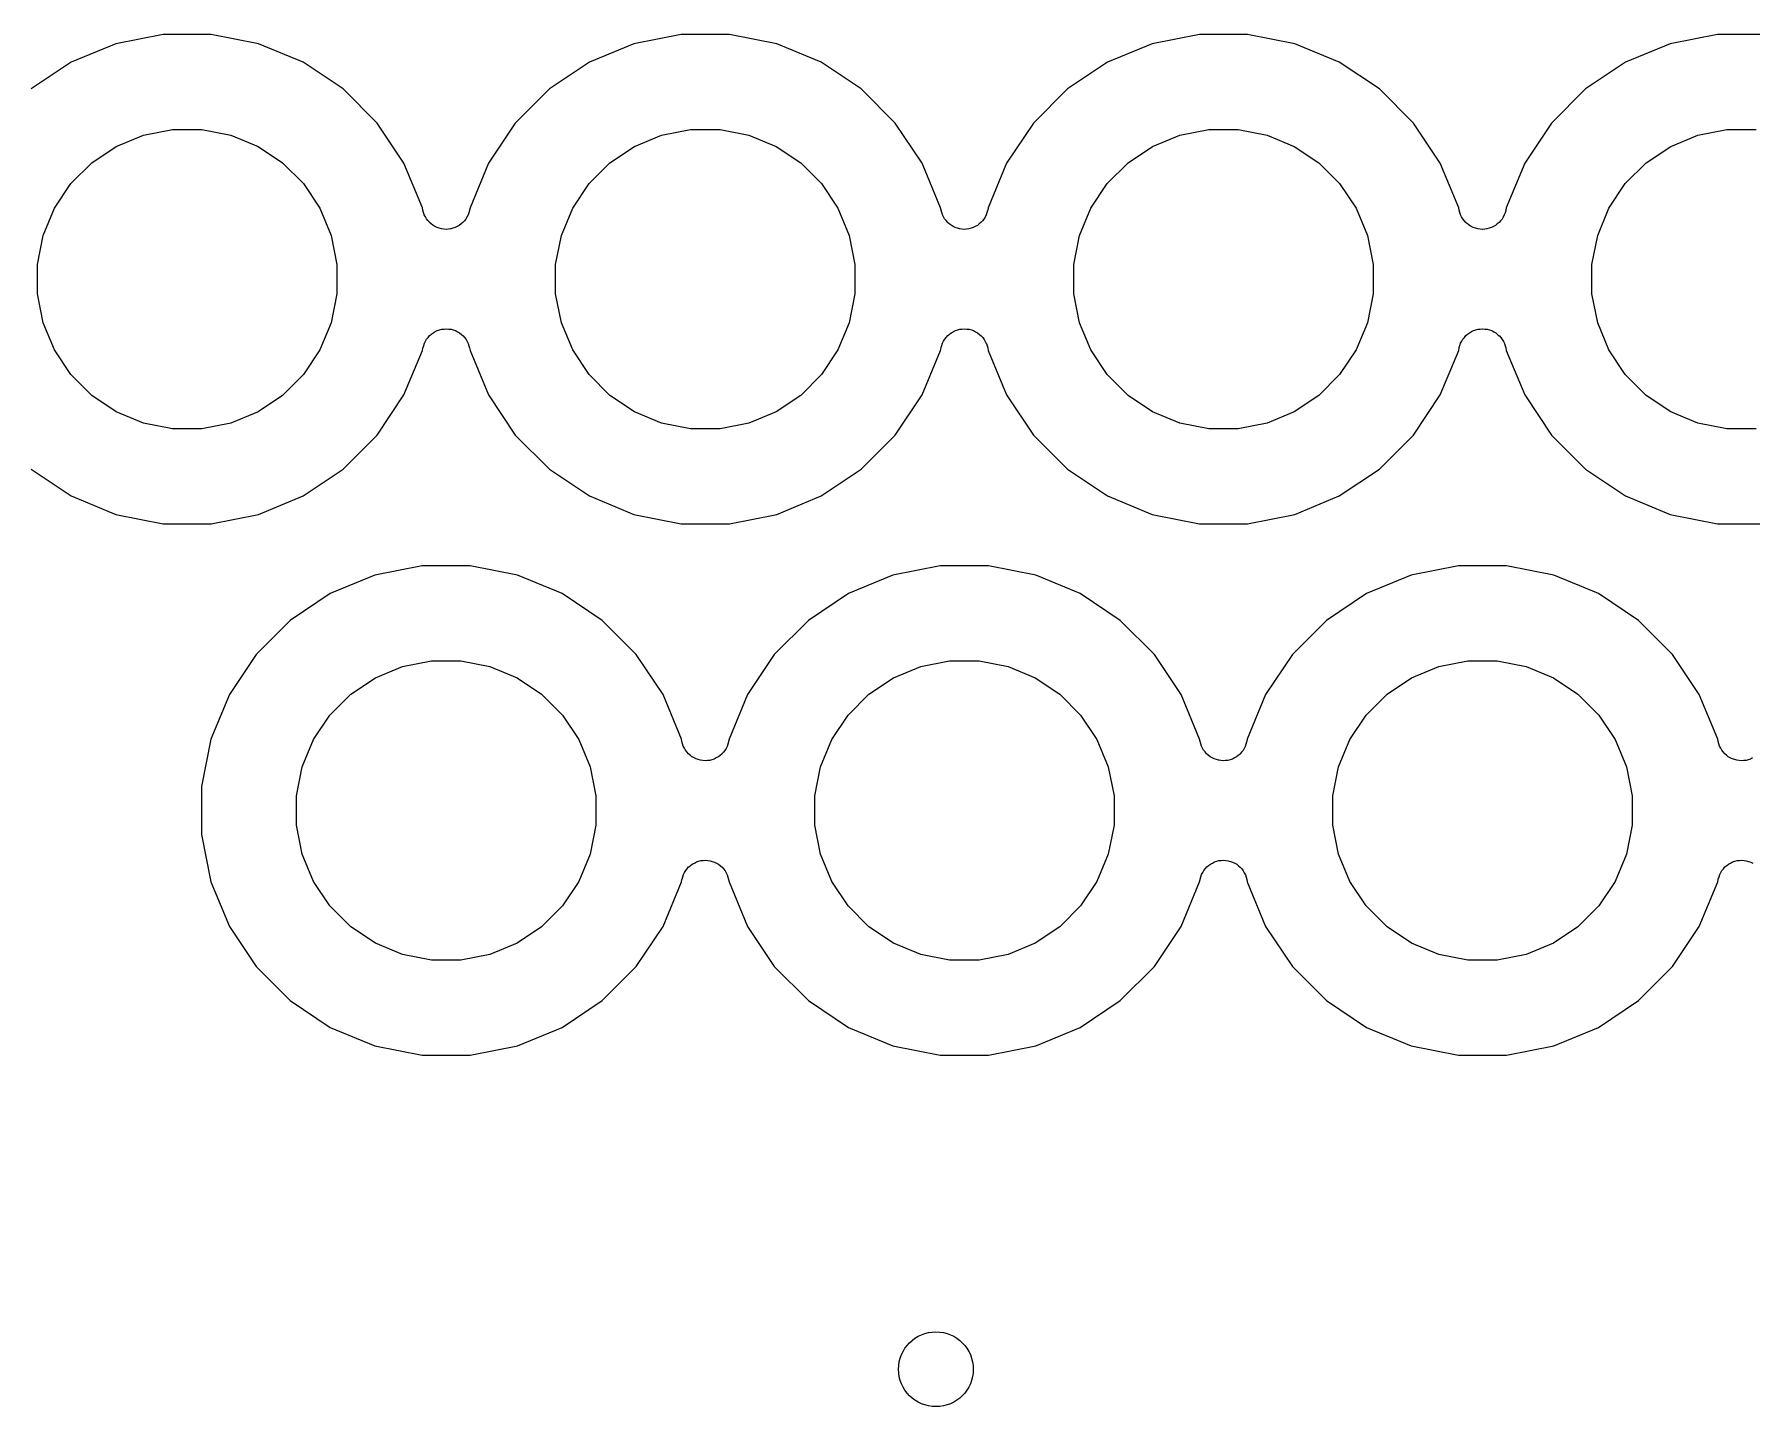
# Model space of a CAD drawing. Extents: x 1.71 to 9.75, y -6.31 to -1.21.
# Drawn here: x 3.1172 to 3.4787, y -2.1353 to -1.8465 of the extents above; entities that cross this region are included whole.
import ezdxf

# ---------------------------------------------------------------- set-up
doc = ezdxf.new("R2010")
doc.units = 0
doc.header["$MEASUREMENT"] = 0
doc.layers.add('BLACK', color=7, linetype='CONTINUOUS')

msp = doc.modelspace()

# ---------------------------------------------------------------- linework, layer by layer
at = {"layer": 'BLACK', "linetype": 'CONTINUOUS'}
for p, q in [((3.14434, -1.84654), (3.13439, -1.84851)), ((3.15448, -1.84654), (3.14434, -1.84654)), ((3.16443, -1.84851), (3.15448, -1.84654)), ((3.25339, -1.84654), (3.24344, -1.84851)), ((3.26354, -1.84654), (3.25339, -1.84654)), ((3.27349, -1.84851), (3.26354, -1.84654)), ((3.36245, -1.84654), (3.3525, -1.84851)), ((3.37259, -1.84654), (3.36245, -1.84654)), ((3.38254, -1.84851), (3.37259, -1.84654)), ((3.4715, -1.84654), (3.46155, -1.84851)), ((3.48165, -1.84654), (3.4715, -1.84654)), ((3.13439, -1.84851), (3.12502, -1.8524)), ((3.1738, -1.8524), (3.16443, -1.84851)), ((3.24344, -1.84851), (3.23407, -1.8524)), ((3.28286, -1.8524), (3.27349, -1.84851)), ((3.3525, -1.84851), (3.34313, -1.8524)), ((3.39191, -1.8524), (3.38254, -1.84851)), ((3.46155, -1.84851), (3.45218, -1.8524)), ((3.12502, -1.8524), (3.11658, -1.85803)), ((3.18224, -1.85803), (3.1738, -1.8524)), ((3.23407, -1.8524), (3.22564, -1.85803)), ((3.29129, -1.85803), (3.28286, -1.8524)), ((3.34313, -1.8524), (3.33469, -1.85803)), ((3.40035, -1.85803), (3.39191, -1.8524)), ((3.45218, -1.8524), (3.44375, -1.85803)), ((3.18941, -1.8652), (3.18224, -1.85803)), ((3.22564, -1.85803), (3.21847, -1.8652)), ((3.29846, -1.8652), (3.29129, -1.85803)), ((3.33469, -1.85803), (3.32752, -1.8652)), ((3.40752, -1.8652), (3.40035, -1.85803)), ((3.44375, -1.85803), (3.43658, -1.8652)), ((3.13449, -1.87012), (3.14022, -1.86775)), ((3.14022, -1.86775), (3.14631, -1.86654)), ((3.14631, -1.86654), (3.15251, -1.86654)), ((3.15251, -1.86654), (3.1586, -1.86775)), ((3.1586, -1.86775), (3.16433, -1.87012)), ((3.19504, -1.87364), (3.18941, -1.8652)), ((3.21847, -1.8652), (3.21283, -1.87364)), ((3.24355, -1.87012), (3.24928, -1.86775)), ((3.24928, -1.86775), (3.25536, -1.86654)), ((3.25536, -1.86654), (3.26157, -1.86654)), ((3.26157, -1.86654), (3.26765, -1.86775)), ((3.26765, -1.86775), (3.27338, -1.87012)), ((3.3041, -1.87364), (3.29846, -1.8652)), ((3.32752, -1.8652), (3.32188, -1.87364)), ((3.3526, -1.87012), (3.35833, -1.86775)), ((3.35833, -1.86775), (3.36442, -1.86654)), ((3.36442, -1.86654), (3.37062, -1.86654)), ((3.37062, -1.86654), (3.37671, -1.86775)), ((3.37671, -1.86775), (3.38244, -1.87012)), ((3.41315, -1.87364), (3.40752, -1.8652)), ((3.43658, -1.8652), (3.43094, -1.87364)), ((3.46166, -1.87012), (3.46739, -1.86775)), ((3.46739, -1.86775), (3.47347, -1.86654)), ((3.47347, -1.86654), (3.47968, -1.86654)), ((3.12933, -1.87357), (3.13449, -1.87012)), ((3.16433, -1.87012), (3.16949, -1.87357)), ((3.23839, -1.87357), (3.24355, -1.87012)), ((3.27338, -1.87012), (3.27854, -1.87357)), ((3.34744, -1.87357), (3.3526, -1.87012)), ((3.38244, -1.87012), (3.3876, -1.87357)), ((3.4565, -1.87357), (3.46166, -1.87012)), ((3.12494, -1.87795), (3.12933, -1.87357)), ((3.16949, -1.87357), (3.17387, -1.87795)), ((3.19893, -1.88301), (3.19504, -1.87364)), ((3.21283, -1.87364), (3.20895, -1.88301)), ((3.234, -1.87795), (3.23839, -1.87357)), ((3.27854, -1.87357), (3.28293, -1.87795)), ((3.30798, -1.88301), (3.3041, -1.87364)), ((3.32188, -1.87364), (3.318, -1.88301)), ((3.34306, -1.87795), (3.34744, -1.87357)), ((3.3876, -1.87357), (3.39198, -1.87795)), ((3.41704, -1.88301), (3.41315, -1.87364)), ((3.43094, -1.87364), (3.42706, -1.88301)), ((3.45211, -1.87795), (3.4565, -1.87357)), ((3.1215, -1.88311), (3.12494, -1.87795)), ((3.17387, -1.87795), (3.17732, -1.88311)), ((3.23055, -1.88311), (3.234, -1.87795)), ((3.28293, -1.87795), (3.28638, -1.88311)), ((3.33961, -1.88311), (3.34306, -1.87795)), ((3.39198, -1.87795), (3.39543, -1.88311)), ((3.44866, -1.88311), (3.45211, -1.87795)), ((3.11912, -1.88884), (3.1215, -1.88311)), ((3.17732, -1.88311), (3.1797, -1.88884)), ((3.19903, -1.88355), (3.19893, -1.88301)), ((3.20895, -1.88301), (3.20884, -1.88355)), ((3.22818, -1.88884), (3.23055, -1.88311)), ((3.28638, -1.88311), (3.28875, -1.88884)), ((3.30809, -1.88355), (3.30798, -1.88301)), ((3.318, -1.88301), (3.3179, -1.88355)), ((3.33723, -1.88884), (3.33961, -1.88311)), ((3.39543, -1.88311), (3.39781, -1.88884)), ((3.41714, -1.88355), (3.41704, -1.88301)), ((3.42706, -1.88301), (3.42695, -1.88355)), ((3.44629, -1.88884), (3.44866, -1.88311)), ((3.19917, -1.884), (3.19903, -1.88355)), ((3.19931, -1.88447), (3.19917, -1.884)), ((3.19931, -1.88448), (3.19931, -1.88447)), ((3.19932, -1.88448), (3.19931, -1.88448)), ((3.19954, -1.8849), (3.19932, -1.88448)), ((3.19977, -1.88533), (3.19954, -1.8849)), ((3.19977, -1.88534), (3.19977, -1.88533)), ((3.20008, -1.88572), (3.19977, -1.88534)), ((3.19977, -1.88534), (3.19977, -1.88534)), ((3.20039, -1.88609), (3.20008, -1.88572)), ((3.20039, -1.8861), (3.20039, -1.88609)), ((3.20039, -1.88609), (3.20039, -1.88609)), ((3.20075, -1.8864), (3.20039, -1.8861)), ((3.20114, -1.88671), (3.20075, -1.8864)), ((3.20114, -1.88672), (3.20114, -1.88671)), ((3.20156, -1.88694), (3.20114, -1.88672)), ((3.20114, -1.88672), (3.20114, -1.88672)), ((3.20667, -1.88676), (3.20624, -1.88698)), ((3.20668, -1.88675), (3.20667, -1.88675)), ((3.20667, -1.88675), (3.20667, -1.88676)), ((3.20706, -1.88644), (3.20668, -1.88675)), ((3.20743, -1.88615), (3.20706, -1.88644)), ((3.20744, -1.88614), (3.20743, -1.88614)), ((3.20743, -1.88614), (3.20743, -1.88615)), ((3.20775, -1.88576), (3.20744, -1.88614)), ((3.20806, -1.8854), (3.20775, -1.88576)), ((3.20807, -1.88539), (3.20806, -1.8854)), ((3.20806, -1.8854), (3.20806, -1.8854)), ((3.2083, -1.88497), (3.20807, -1.88539)), ((3.20853, -1.88454), (3.2083, -1.88497)), ((3.20868, -1.88408), (3.20853, -1.88454)), ((3.20853, -1.88454), (3.20853, -1.88454)), ((3.20853, -1.88454), (3.20853, -1.88454)), ((3.20883, -1.88361), (3.20868, -1.88408)), ((3.20884, -1.88355), (3.20883, -1.88361)), ((3.20883, -1.88361), (3.20883, -1.88361)), ((3.20883, -1.88361), (3.20883, -1.88361)), ((3.20883, -1.88361), (3.20883, -1.88361)), ((3.30823, -1.884), (3.30809, -1.88355)), ((3.30837, -1.88447), (3.30823, -1.884)), ((3.30837, -1.88448), (3.30837, -1.88447)), ((3.3086, -1.8849), (3.30837, -1.88448)), ((3.30837, -1.88448), (3.30837, -1.88448)), ((3.30883, -1.88533), (3.3086, -1.8849)), ((3.30883, -1.88534), (3.30883, -1.88533)), ((3.30914, -1.88572), (3.30883, -1.88534)), ((3.30883, -1.88534), (3.30883, -1.88534)), ((3.30944, -1.88609), (3.30914, -1.88572)), ((3.30945, -1.8861), (3.30944, -1.88609)), ((3.30944, -1.88609), (3.30944, -1.88609)), ((3.30981, -1.8864), (3.30945, -1.8861)), ((3.31019, -1.88671), (3.30981, -1.8864)), ((3.3102, -1.88672), (3.31019, -1.88671)), ((3.31062, -1.88694), (3.3102, -1.88672)), ((3.3102, -1.88672), (3.3102, -1.88672)), ((3.31573, -1.88676), (3.31529, -1.88698)), ((3.31612, -1.88644), (3.31573, -1.88675)), ((3.31573, -1.88675), (3.31573, -1.88675)), ((3.31573, -1.88675), (3.31573, -1.88676)), ((3.31649, -1.88615), (3.31612, -1.88644)), ((3.31681, -1.88576), (3.31649, -1.88614)), ((3.31649, -1.88614), (3.31649, -1.88614)), ((3.31649, -1.88614), (3.31649, -1.88615)), ((3.31712, -1.8854), (3.31681, -1.88576)), ((3.31735, -1.88497), (3.31712, -1.88539)), ((3.31712, -1.88539), (3.31712, -1.8854)), ((3.31712, -1.8854), (3.31712, -1.8854)), ((3.31759, -1.88454), (3.31735, -1.88497)), ((3.31773, -1.88408), (3.31759, -1.88454)), ((3.31759, -1.88454), (3.31759, -1.88454)), ((3.31759, -1.88454), (3.31759, -1.88454)), ((3.31788, -1.88361), (3.31773, -1.88408)), ((3.3179, -1.88355), (3.31788, -1.88361)), ((3.31788, -1.88361), (3.31788, -1.88361)), ((3.31788, -1.88361), (3.31788, -1.88361)), ((3.31788, -1.88361), (3.31788, -1.88361)), ((3.41728, -1.884), (3.41714, -1.88355)), ((3.41742, -1.88447), (3.41728, -1.884)), ((3.41742, -1.88448), (3.41742, -1.88447)), ((3.41743, -1.88448), (3.41742, -1.88448)), ((3.41765, -1.8849), (3.41743, -1.88448)), ((3.41788, -1.88533), (3.41765, -1.8849)), ((3.41788, -1.88534), (3.41788, -1.88533)), ((3.41789, -1.88534), (3.41788, -1.88534)), ((3.41819, -1.88572), (3.41789, -1.88534)), ((3.4185, -1.88609), (3.41819, -1.88572)), ((3.4185, -1.8861), (3.4185, -1.88609)), ((3.4185, -1.88609), (3.4185, -1.88609)), ((3.41886, -1.8864), (3.4185, -1.8861)), ((3.41925, -1.88671), (3.41886, -1.8864)), ((3.41925, -1.88672), (3.41925, -1.88671)), ((3.41967, -1.88694), (3.41925, -1.88672)), ((3.41925, -1.88672), (3.41925, -1.88672)), ((3.42478, -1.88676), (3.42435, -1.88698)), ((3.42479, -1.88675), (3.42478, -1.88675)), ((3.42478, -1.88675), (3.42478, -1.88676)), ((3.42517, -1.88644), (3.42479, -1.88675)), ((3.42554, -1.88615), (3.42517, -1.88644)), ((3.42555, -1.88614), (3.42554, -1.88615)), ((3.42586, -1.88576), (3.42555, -1.88614)), ((3.42555, -1.88614), (3.42555, -1.88614)), ((3.42617, -1.8854), (3.42586, -1.88576)), ((3.42618, -1.88539), (3.42617, -1.8854)), ((3.42617, -1.8854), (3.42617, -1.8854)), ((3.42641, -1.88497), (3.42618, -1.88539)), ((3.42664, -1.88454), (3.42641, -1.88497)), ((3.42679, -1.88408), (3.42664, -1.88454)), ((3.42664, -1.88454), (3.42664, -1.88454)), ((3.42664, -1.88454), (3.42664, -1.88454)), ((3.42694, -1.88361), (3.42679, -1.88408)), ((3.42695, -1.88355), (3.42694, -1.88361)), ((3.42694, -1.88361), (3.42694, -1.88361)), ((3.42694, -1.88361), (3.42694, -1.88361)), ((3.42694, -1.88361), (3.42694, -1.88361)), ((3.11791, -1.89493), (3.11912, -1.88884)), ((3.1797, -1.88884), (3.18091, -1.89493)), ((3.202, -1.88718), (3.20156, -1.88694)), ((3.20247, -1.88732), (3.202, -1.88718)), ((3.202, -1.88718), (3.202, -1.88718)), ((3.202, -1.88718), (3.202, -1.88718)), ((3.20293, -1.88747), (3.20247, -1.88732)), ((3.20294, -1.88747), (3.20293, -1.88747)), ((3.20293, -1.88747), (3.20293, -1.88747)), ((3.20342, -1.88752), (3.20294, -1.88747)), ((3.2039, -1.88757), (3.20342, -1.88752)), ((3.20391, -1.88757), (3.2039, -1.88757)), ((3.2039, -1.88757), (3.2039, -1.88757)), ((3.2044, -1.88753), (3.20391, -1.88757)), ((3.20487, -1.88748), (3.2044, -1.88753)), ((3.20488, -1.88748), (3.20487, -1.88748)), ((3.20487, -1.88748), (3.20487, -1.88748)), ((3.20534, -1.88734), (3.20488, -1.88748)), ((3.20581, -1.88721), (3.20534, -1.88734)), ((3.20624, -1.88698), (3.20581, -1.88721)), ((3.20581, -1.88721), (3.20581, -1.88721)), ((3.20581, -1.88721), (3.20581, -1.88721)), ((3.22697, -1.89493), (3.22818, -1.88884)), ((3.28875, -1.88884), (3.28996, -1.89493)), ((3.31105, -1.88718), (3.31062, -1.88694)), ((3.31106, -1.88718), (3.31105, -1.88718)), ((3.31105, -1.88718), (3.31105, -1.88718)), ((3.31152, -1.88732), (3.31106, -1.88718)), ((3.31198, -1.88747), (3.31152, -1.88732)), ((3.31199, -1.88747), (3.31198, -1.88747)), ((3.31248, -1.88752), (3.31199, -1.88747)), ((3.31199, -1.88747), (3.31199, -1.88747)), ((3.31295, -1.88757), (3.31248, -1.88752)), ((3.31296, -1.88757), (3.31295, -1.88757)), ((3.31346, -1.88753), (3.31296, -1.88757)), ((3.31296, -1.88757), (3.31296, -1.88757)), ((3.31392, -1.88748), (3.31346, -1.88753)), ((3.31393, -1.88748), (3.31392, -1.88748)), ((3.3144, -1.88734), (3.31393, -1.88748)), ((3.31393, -1.88748), (3.31393, -1.88748)), ((3.31486, -1.88721), (3.3144, -1.88734)), ((3.31487, -1.88721), (3.31486, -1.88721)), ((3.31529, -1.88698), (3.31487, -1.88721)), ((3.31487, -1.88721), (3.31487, -1.88721)), ((3.33602, -1.89493), (3.33723, -1.88884)), ((3.39781, -1.88884), (3.39902, -1.89493)), ((3.42011, -1.88718), (3.41967, -1.88694)), ((3.42058, -1.88732), (3.42011, -1.88718)), ((3.42011, -1.88718), (3.42011, -1.88718)), ((3.42011, -1.88718), (3.42011, -1.88718)), ((3.42104, -1.88747), (3.42058, -1.88732)), ((3.42105, -1.88747), (3.42104, -1.88747)), ((3.42104, -1.88747), (3.42104, -1.88747)), ((3.42153, -1.88752), (3.42105, -1.88747)), ((3.42201, -1.88757), (3.42153, -1.88752)), ((3.42202, -1.88757), (3.42201, -1.88757)), ((3.42201, -1.88757), (3.42201, -1.88757)), ((3.42251, -1.88753), (3.42202, -1.88757)), ((3.42298, -1.88748), (3.42251, -1.88753)), ((3.42299, -1.88748), (3.42298, -1.88748)), ((3.42298, -1.88748), (3.42298, -1.88748)), ((3.42345, -1.88734), (3.42299, -1.88748)), ((3.42392, -1.88721), (3.42345, -1.88734)), ((3.42435, -1.88698), (3.42392, -1.88721)), ((3.42392, -1.88721), (3.42392, -1.88721)), ((3.42392, -1.88721), (3.42392, -1.88721)), ((3.44508, -1.89493), (3.44629, -1.88884)), ((3.11791, -1.90113), (3.11791, -1.89493)), ((3.18091, -1.89493), (3.18091, -1.90113)), ((3.22697, -1.90113), (3.22697, -1.89493)), ((3.28996, -1.89493), (3.28996, -1.90113)), ((3.33602, -1.90113), (3.33602, -1.89493)), ((3.39902, -1.89493), (3.39902, -1.90113)), ((3.44508, -1.90113), (3.44508, -1.89493)), ((3.11912, -1.90722), (3.11791, -1.90113)), ((3.18091, -1.90113), (3.1797, -1.90722)), ((3.22818, -1.90722), (3.22697, -1.90113)), ((3.28996, -1.90113), (3.28875, -1.90722)), ((3.33723, -1.90722), (3.33602, -1.90113)), ((3.39902, -1.90113), (3.39781, -1.90722)), ((3.44629, -1.90722), (3.44508, -1.90113)), ((3.1215, -1.91295), (3.11912, -1.90722)), ((3.1797, -1.90722), (3.17732, -1.91295)), ((3.23055, -1.91295), (3.22818, -1.90722)), ((3.28875, -1.90722), (3.28638, -1.91295)), ((3.33961, -1.91295), (3.33723, -1.90722)), ((3.39781, -1.90722), (3.39543, -1.91295)), ((3.44866, -1.91295), (3.44629, -1.90722)), ((3.19905, -1.91245), (3.19919, -1.91199)), ((3.19919, -1.91199), (3.19934, -1.91153)), ((3.19934, -1.91152), (3.19958, -1.9111)), ((3.19934, -1.91153), (3.19934, -1.91152)), ((3.19934, -1.91152), (3.19934, -1.91152)), ((3.19958, -1.9111), (3.19981, -1.91067)), ((3.19981, -1.91066), (3.20012, -1.9103)), ((3.19981, -1.91067), (3.19981, -1.91066)), ((3.19981, -1.91067), (3.19981, -1.91067)), ((3.20012, -1.9103), (3.20044, -1.90992)), ((3.20044, -1.90992), (3.20081, -1.90962)), ((3.20044, -1.90992), (3.20044, -1.90992)), ((3.20044, -1.90992), (3.20044, -1.90992)), ((3.20081, -1.90962), (3.2012, -1.90931)), ((3.2012, -1.90931), (3.20164, -1.90908)), ((3.2012, -1.90931), (3.2012, -1.90931)), ((3.2012, -1.90931), (3.2012, -1.90931)), ((3.20164, -1.90908), (3.20206, -1.90886)), ((3.20206, -1.90886), (3.20207, -1.90885)), ((3.20206, -1.90886), (3.20206, -1.90886)), ((3.20207, -1.90885), (3.20253, -1.90872)), ((3.20253, -1.90872), (3.203, -1.90858)), ((3.203, -1.90858), (3.20347, -1.90854)), ((3.203, -1.90858), (3.203, -1.90858)), ((3.203, -1.90858), (3.203, -1.90858)), ((3.20347, -1.90854), (3.20397, -1.90849)), ((3.20397, -1.90849), (3.20397, -1.90849)), ((3.20397, -1.90849), (3.20398, -1.90849)), ((3.20398, -1.90849), (3.20445, -1.90854)), ((3.20445, -1.90854), (3.20494, -1.90859)), ((3.20494, -1.90859), (3.20494, -1.90859)), ((3.20494, -1.90859), (3.20495, -1.9086)), ((3.20495, -1.9086), (3.20541, -1.90874)), ((3.20541, -1.90874), (3.20587, -1.90888)), ((3.20587, -1.90888), (3.20587, -1.90888)), ((3.20587, -1.90888), (3.20588, -1.90888)), ((3.20588, -1.90888), (3.20631, -1.90912)), ((3.20631, -1.90912), (3.20673, -1.90934)), ((3.20673, -1.90934), (3.20673, -1.90935)), ((3.20673, -1.90935), (3.20674, -1.90935)), ((3.20674, -1.90935), (3.20712, -1.90967)), ((3.20712, -1.90967), (3.20748, -1.90997)), ((3.20748, -1.90997), (3.20748, -1.90997)), ((3.20748, -1.90997), (3.20749, -1.90997)), ((3.20749, -1.90997), (3.20779, -1.91034)), ((3.20779, -1.91034), (3.2081, -1.91072)), ((3.2081, -1.91072), (3.2081, -1.91073)), ((3.2081, -1.91073), (3.2081, -1.91073)), ((3.2081, -1.91073), (3.20833, -1.91116)), ((3.20833, -1.91116), (3.20856, -1.91158)), ((3.20856, -1.91158), (3.20856, -1.91159)), ((3.20856, -1.91159), (3.20856, -1.91159)), ((3.20856, -1.91159), (3.2087, -1.91206)), ((3.2087, -1.91206), (3.20884, -1.91252)), ((3.3081, -1.91245), (3.30825, -1.91199)), ((3.30825, -1.91199), (3.30839, -1.91153)), ((3.30839, -1.91153), (3.3084, -1.91152)), ((3.3084, -1.91152), (3.30863, -1.9111)), ((3.3084, -1.91152), (3.3084, -1.91152)), ((3.30863, -1.9111), (3.30886, -1.91067)), ((3.30886, -1.91067), (3.30887, -1.91067)), ((3.30887, -1.91066), (3.30918, -1.9103)), ((3.30887, -1.91067), (3.30887, -1.91066)), ((3.30918, -1.9103), (3.30949, -1.90992)), ((3.30949, -1.90992), (3.30949, -1.90992)), ((3.30949, -1.90992), (3.3095, -1.90992)), ((3.3095, -1.90992), (3.30987, -1.90962)), ((3.30987, -1.90962), (3.31025, -1.90931)), ((3.31025, -1.90931), (3.31025, -1.90931)), ((3.31025, -1.90931), (3.31026, -1.90931)), ((3.31026, -1.90931), (3.31069, -1.90908)), ((3.31069, -1.90908), (3.31112, -1.90886)), ((3.31112, -1.90885), (3.31159, -1.90872)), ((3.31112, -1.90886), (3.31112, -1.90885)), ((3.31112, -1.90886), (3.31112, -1.90886)), ((3.31159, -1.90872), (3.31205, -1.90858)), ((3.31205, -1.90858), (3.31206, -1.90858)), ((3.31206, -1.90858), (3.31253, -1.90854)), ((3.31206, -1.90858), (3.31206, -1.90858)), ((3.31253, -1.90854), (3.31302, -1.90849)), ((3.31302, -1.90849), (3.31303, -1.90849)), ((3.31303, -1.90849), (3.31303, -1.90849)), ((3.31303, -1.90849), (3.31351, -1.90854)), ((3.31351, -1.90854), (3.31399, -1.90859)), ((3.31399, -1.90859), (3.314, -1.90859)), ((3.314, -1.90859), (3.314, -1.9086)), ((3.314, -1.9086), (3.31446, -1.90874)), ((3.31446, -1.90874), (3.31493, -1.90888)), ((3.31493, -1.90888), (3.31493, -1.90888)), ((3.31493, -1.90888), (3.31493, -1.90888)), ((3.31493, -1.90888), (3.31537, -1.90912)), ((3.31537, -1.90912), (3.31578, -1.90934)), ((3.31578, -1.90934), (3.31579, -1.90935)), ((3.31579, -1.90935), (3.31579, -1.90935)), ((3.31579, -1.90935), (3.31618, -1.90967)), ((3.31618, -1.90967), (3.31654, -1.90997)), ((3.31654, -1.90997), (3.31654, -1.90997)), ((3.31654, -1.90997), (3.31654, -1.90997)), ((3.31654, -1.90997), (3.31685, -1.91034)), ((3.31685, -1.91034), (3.31715, -1.91072)), ((3.31715, -1.91072), (3.31716, -1.91073)), ((3.31716, -1.91073), (3.31716, -1.91073)), ((3.31716, -1.91073), (3.31739, -1.91116)), ((3.31739, -1.91116), (3.31761, -1.91158)), ((3.31761, -1.91158), (3.31761, -1.91159)), ((3.31761, -1.91159), (3.31762, -1.91159)), ((3.31762, -1.91159), (3.31776, -1.91206)), ((3.31776, -1.91206), (3.3179, -1.91252)), ((3.41716, -1.91245), (3.4173, -1.91199)), ((3.4173, -1.91199), (3.41745, -1.91153)), ((3.41745, -1.91152), (3.41769, -1.9111)), ((3.41745, -1.91153), (3.41745, -1.91152)), ((3.41745, -1.91152), (3.41745, -1.91152)), ((3.41769, -1.9111), (3.41792, -1.91067)), ((3.41792, -1.91066), (3.41823, -1.9103)), ((3.41792, -1.91067), (3.41792, -1.91066)), ((3.41792, -1.91067), (3.41792, -1.91067)), ((3.41823, -1.9103), (3.41855, -1.90992)), ((3.41855, -1.90992), (3.41892, -1.90962)), ((3.41855, -1.90992), (3.41855, -1.90992)), ((3.41855, -1.90992), (3.41855, -1.90992)), ((3.41892, -1.90962), (3.41931, -1.90931)), ((3.41931, -1.90931), (3.41975, -1.90908)), ((3.41931, -1.90931), (3.41931, -1.90931)), ((3.41931, -1.90931), (3.41931, -1.90931)), ((3.41975, -1.90908), (3.42017, -1.90886)), ((3.42017, -1.90886), (3.42018, -1.90885)), ((3.42017, -1.90886), (3.42017, -1.90886)), ((3.42018, -1.90885), (3.42064, -1.90872)), ((3.42064, -1.90872), (3.42111, -1.90858)), ((3.42111, -1.90858), (3.42158, -1.90854)), ((3.42111, -1.90858), (3.42111, -1.90858)), ((3.42111, -1.90858), (3.42111, -1.90858)), ((3.42158, -1.90854), (3.42208, -1.90849)), ((3.42208, -1.90849), (3.42208, -1.90849)), ((3.42208, -1.90849), (3.42209, -1.90849)), ((3.42209, -1.90849), (3.42256, -1.90854)), ((3.42256, -1.90854), (3.42305, -1.90859)), ((3.42305, -1.90859), (3.42305, -1.90859)), ((3.42305, -1.90859), (3.42306, -1.9086)), ((3.42306, -1.9086), (3.42352, -1.90874)), ((3.42352, -1.90874), (3.42398, -1.90888)), ((3.42398, -1.90888), (3.42398, -1.90888)), ((3.42398, -1.90888), (3.42399, -1.90888)), ((3.42399, -1.90888), (3.42442, -1.90912)), ((3.42442, -1.90912), (3.42484, -1.90934)), ((3.42484, -1.90934), (3.42484, -1.90935)), ((3.42484, -1.90935), (3.42485, -1.90935)), ((3.42485, -1.90935), (3.42523, -1.90967)), ((3.42523, -1.90967), (3.42559, -1.90997)), ((3.42559, -1.90997), (3.42559, -1.90997)), ((3.42559, -1.90997), (3.4256, -1.90997)), ((3.4256, -1.90997), (3.4259, -1.91034)), ((3.4259, -1.91034), (3.42621, -1.91072)), ((3.42621, -1.91072), (3.42621, -1.91073)), ((3.42621, -1.91073), (3.42621, -1.91073)), ((3.42621, -1.91073), (3.42644, -1.91116)), ((3.42644, -1.91116), (3.42667, -1.91158)), ((3.42667, -1.91158), (3.42667, -1.91159)), ((3.42667, -1.91159), (3.42667, -1.91159)), ((3.42667, -1.91159), (3.42681, -1.91206)), ((3.42681, -1.91206), (3.42695, -1.91252)), ((3.12494, -1.91811), (3.1215, -1.91295)), ((3.17732, -1.91295), (3.17387, -1.91811)), ((3.19504, -1.92242), (3.19893, -1.91305)), ((3.19893, -1.91305), (3.19903, -1.91252)), ((3.19903, -1.91252), (3.19905, -1.91246)), ((3.19905, -1.91246), (3.19905, -1.91245)), ((3.19905, -1.91246), (3.19905, -1.91246)), ((3.19905, -1.91246), (3.19905, -1.91246)), ((3.20884, -1.91252), (3.20895, -1.91305)), ((3.20895, -1.91305), (3.21283, -1.92242)), ((3.234, -1.91811), (3.23055, -1.91295)), ((3.28638, -1.91295), (3.28293, -1.91811)), ((3.3041, -1.92242), (3.30798, -1.91305)), ((3.30798, -1.91305), (3.30809, -1.91252)), ((3.30809, -1.91252), (3.3081, -1.91246)), ((3.3081, -1.91246), (3.3081, -1.91245)), ((3.3081, -1.91246), (3.3081, -1.91246)), ((3.3081, -1.91246), (3.3081, -1.91246)), ((3.3179, -1.91252), (3.318, -1.91305)), ((3.318, -1.91305), (3.32188, -1.92242)), ((3.34306, -1.91811), (3.33961, -1.91295)), ((3.39543, -1.91295), (3.39198, -1.91811)), ((3.41315, -1.92242), (3.41704, -1.91305)), ((3.41704, -1.91305), (3.41714, -1.91252)), ((3.41714, -1.91252), (3.41716, -1.91246)), ((3.41716, -1.91246), (3.41716, -1.91245)), ((3.41716, -1.91246), (3.41716, -1.91246)), ((3.41716, -1.91246), (3.41716, -1.91246)), ((3.42695, -1.91252), (3.42706, -1.91305)), ((3.42706, -1.91305), (3.43094, -1.92242)), ((3.45211, -1.91811), (3.44866, -1.91295)), ((3.12933, -1.9225), (3.12494, -1.91811)), ((3.17387, -1.91811), (3.16949, -1.9225)), ((3.23839, -1.9225), (3.234, -1.91811)), ((3.28293, -1.91811), (3.27854, -1.9225)), ((3.34744, -1.9225), (3.34306, -1.91811)), ((3.39198, -1.91811), (3.3876, -1.9225)), ((3.4565, -1.9225), (3.45211, -1.91811)), ((3.13449, -1.92594), (3.12933, -1.9225)), ((3.16949, -1.9225), (3.16433, -1.92594)), ((3.18941, -1.93086), (3.19504, -1.92242)), ((3.21283, -1.92242), (3.21847, -1.93086)), ((3.24355, -1.92594), (3.23839, -1.9225)), ((3.27854, -1.9225), (3.27338, -1.92594)), ((3.29846, -1.93086), (3.3041, -1.92242)), ((3.32188, -1.92242), (3.32752, -1.93086)), ((3.3526, -1.92594), (3.34744, -1.9225)), ((3.3876, -1.9225), (3.38244, -1.92594)), ((3.40752, -1.93086), (3.41315, -1.92242)), ((3.43094, -1.92242), (3.43658, -1.93086)), ((3.46166, -1.92594), (3.4565, -1.9225)), ((3.14022, -1.92832), (3.13449, -1.92594)), ((3.16433, -1.92594), (3.1586, -1.92832)), ((3.24928, -1.92832), (3.24355, -1.92594)), ((3.27338, -1.92594), (3.26765, -1.92832)), ((3.35833, -1.92832), (3.3526, -1.92594)), ((3.38244, -1.92594), (3.37671, -1.92832)), ((3.46739, -1.92832), (3.46166, -1.92594)), ((3.14631, -1.92953), (3.14022, -1.92832)), ((3.15251, -1.92953), (3.14631, -1.92953)), ((3.1586, -1.92832), (3.15251, -1.92953)), ((3.25536, -1.92953), (3.24928, -1.92832)), ((3.26157, -1.92953), (3.25536, -1.92953)), ((3.26765, -1.92832), (3.26157, -1.92953)), ((3.36442, -1.92953), (3.35833, -1.92832)), ((3.37062, -1.92953), (3.36442, -1.92953)), ((3.37671, -1.92832), (3.37062, -1.92953)), ((3.47347, -1.92953), (3.46739, -1.92832)), ((3.47968, -1.92953), (3.47347, -1.92953)), ((3.18224, -1.93803), (3.18941, -1.93086)), ((3.21847, -1.93086), (3.22564, -1.93803)), ((3.29129, -1.93803), (3.29846, -1.93086)), ((3.32752, -1.93086), (3.33469, -1.93803)), ((3.40035, -1.93803), (3.40752, -1.93086)), ((3.43658, -1.93086), (3.44375, -1.93803)), ((3.11658, -1.93803), (3.12502, -1.94367)), ((3.1738, -1.94367), (3.18224, -1.93803)), ((3.22564, -1.93803), (3.23407, -1.94367)), ((3.28286, -1.94367), (3.29129, -1.93803)), ((3.33469, -1.93803), (3.34313, -1.94367)), ((3.39191, -1.94367), (3.40035, -1.93803)), ((3.44375, -1.93803), (3.45218, -1.94367)), ((3.12502, -1.94367), (3.13439, -1.94755)), ((3.16443, -1.94755), (3.1738, -1.94367)), ((3.23407, -1.94367), (3.24344, -1.94755)), ((3.27349, -1.94755), (3.28286, -1.94367)), ((3.34313, -1.94367), (3.3525, -1.94755)), ((3.38254, -1.94755), (3.39191, -1.94367)), ((3.45218, -1.94367), (3.46155, -1.94755)), ((3.13439, -1.94755), (3.14434, -1.94953)), ((3.15448, -1.94953), (3.16443, -1.94755)), ((3.24344, -1.94755), (3.25339, -1.94953)), ((3.26354, -1.94953), (3.27349, -1.94755)), ((3.3525, -1.94755), (3.36245, -1.94953)), ((3.37259, -1.94953), (3.38254, -1.94755)), ((3.46155, -1.94755), (3.4715, -1.94953)), ((3.14434, -1.94953), (3.15448, -1.94953)), ((3.25339, -1.94953), (3.26354, -1.94953)), ((3.36245, -1.94953), (3.37259, -1.94953)), ((3.4715, -1.94953), (3.48165, -1.94953)), ((3.19887, -1.95835), (3.18892, -1.96033)), ((3.20901, -1.95835), (3.19887, -1.95835)), ((3.21896, -1.96033), (3.20901, -1.95835)), ((3.30792, -1.95835), (3.29797, -1.96033)), ((3.31806, -1.95835), (3.30792, -1.95835)), ((3.32801, -1.96033), (3.31806, -1.95835)), ((3.41698, -1.95835), (3.40703, -1.96033)), ((3.42712, -1.95835), (3.41698, -1.95835)), ((3.43707, -1.96033), (3.42712, -1.95835)), ((3.18892, -1.96033), (3.17954, -1.96421)), ((3.22833, -1.96421), (3.21896, -1.96033)), ((3.29797, -1.96033), (3.2886, -1.96421)), ((3.33738, -1.96421), (3.32801, -1.96033)), ((3.40703, -1.96033), (3.39765, -1.96421)), ((3.44644, -1.96421), (3.43707, -1.96033)), ((3.17954, -1.96421), (3.17111, -1.96984)), ((3.23676, -1.96984), (3.22833, -1.96421)), ((3.2886, -1.96421), (3.28017, -1.96984)), ((3.34582, -1.96984), (3.33738, -1.96421)), ((3.39765, -1.96421), (3.38922, -1.96984)), ((3.45487, -1.96984), (3.44644, -1.96421)), ((3.17111, -1.96984), (3.16394, -1.97702)), ((3.24394, -1.97702), (3.23676, -1.96984)), ((3.28017, -1.96984), (3.27299, -1.97702)), ((3.35299, -1.97702), (3.34582, -1.96984)), ((3.38922, -1.96984), (3.38205, -1.97702)), ((3.46205, -1.97702), (3.45487, -1.96984)), ((3.16394, -1.97702), (3.1583, -1.98545)), ((3.24957, -1.98545), (3.24394, -1.97702)), ((3.27299, -1.97702), (3.26736, -1.98545)), ((3.35863, -1.98545), (3.35299, -1.97702)), ((3.38205, -1.97702), (3.37641, -1.98545)), ((3.46768, -1.98545), (3.46205, -1.97702)), ((3.18902, -1.98193), (3.19475, -1.97956)), ((3.19475, -1.97956), (3.20083, -1.97835)), ((3.20083, -1.97835), (3.20704, -1.97835)), ((3.20704, -1.97835), (3.21312, -1.97956)), ((3.21312, -1.97956), (3.21886, -1.98193)), ((3.29807, -1.98193), (3.30381, -1.97956)), ((3.30381, -1.97956), (3.30989, -1.97835)), ((3.30989, -1.97835), (3.31609, -1.97835)), ((3.31609, -1.97835), (3.32218, -1.97956)), ((3.32218, -1.97956), (3.32791, -1.98193)), ((3.40713, -1.98193), (3.41286, -1.97956)), ((3.41286, -1.97956), (3.41895, -1.97835)), ((3.41895, -1.97835), (3.42515, -1.97835)), ((3.42515, -1.97835), (3.43123, -1.97956)), ((3.43123, -1.97956), (3.43697, -1.98193)), ((3.18386, -1.98538), (3.18902, -1.98193)), ((3.21886, -1.98193), (3.22401, -1.98538)), ((3.29291, -1.98538), (3.29807, -1.98193)), ((3.32791, -1.98193), (3.33307, -1.98538)), ((3.40197, -1.98538), (3.40713, -1.98193)), ((3.43697, -1.98193), (3.44212, -1.98538)), ((3.1583, -1.98545), (3.15442, -1.99482)), ((3.17947, -1.98976), (3.18386, -1.98538)), ((3.22401, -1.98538), (3.2284, -1.98976)), ((3.25345, -1.99482), (3.24957, -1.98545)), ((3.26736, -1.98545), (3.26348, -1.99482)), ((3.28853, -1.98976), (3.29291, -1.98538)), ((3.33307, -1.98538), (3.33746, -1.98976)), ((3.36251, -1.99482), (3.35863, -1.98545)), ((3.37641, -1.98545), (3.37253, -1.99482)), ((3.39758, -1.98976), (3.40197, -1.98538)), ((3.44212, -1.98538), (3.44651, -1.98976)), ((3.47156, -1.99482), (3.46768, -1.98545)), ((3.17603, -1.99492), (3.17947, -1.98976)), ((3.2284, -1.98976), (3.23185, -1.99492)), ((3.28508, -1.99492), (3.28853, -1.98976)), ((3.33746, -1.98976), (3.3409, -1.99492)), ((3.39414, -1.99492), (3.39758, -1.98976)), ((3.44651, -1.98976), (3.44996, -1.99492)), ((3.15442, -1.99482), (3.15244, -2.00477)), ((3.17365, -2.00066), (3.17603, -1.99492)), ((3.23185, -1.99492), (3.23422, -2.00066)), ((3.25356, -1.99536), (3.25345, -1.99482)), ((3.26348, -1.99482), (3.26337, -1.99536)), ((3.28271, -2.00066), (3.28508, -1.99492)), ((3.3409, -1.99492), (3.34328, -2.00066)), ((3.36262, -1.99536), (3.36251, -1.99482)), ((3.37253, -1.99482), (3.37242, -1.99536)), ((3.39176, -2.00066), (3.39414, -1.99492)), ((3.44996, -1.99492), (3.45233, -2.00066)), ((3.47167, -1.99536), (3.47156, -1.99482)), ((3.2537, -1.99581), (3.25356, -1.99536)), ((3.25384, -1.99628), (3.2537, -1.99581)), ((3.25384, -1.99629), (3.25384, -1.99628)), ((3.25407, -1.99671), (3.25384, -1.99629)), ((3.25384, -1.99629), (3.25384, -1.99629)), ((3.2543, -1.99715), (3.25407, -1.99671)), ((3.25461, -1.99753), (3.2543, -1.99715)), ((3.2543, -1.99715), (3.2543, -1.99715)), ((3.2543, -1.99715), (3.2543, -1.99715)), ((3.25491, -1.9979), (3.25461, -1.99753)), ((3.25492, -1.9979), (3.25491, -1.9979)), ((3.25492, -1.99791), (3.25492, -1.9979)), ((3.25528, -1.9982), (3.25492, -1.99791)), ((3.25566, -1.99852), (3.25528, -1.9982)), ((3.25567, -1.99853), (3.25566, -1.99852)), ((3.25609, -1.99875), (3.25567, -1.99853)), ((3.25567, -1.99853), (3.25567, -1.99853)), ((3.25652, -1.99899), (3.25609, -1.99875)), ((3.26077, -1.99879), (3.26034, -1.99902)), ((3.2612, -1.99857), (3.26077, -1.99879)), ((3.26121, -1.99856), (3.2612, -1.99857)), ((3.2612, -1.99857), (3.2612, -1.99857)), ((3.26159, -1.99825), (3.26121, -1.99856)), ((3.26196, -1.99796), (3.26159, -1.99825)), ((3.26197, -1.99795), (3.26196, -1.99795)), ((3.26196, -1.99795), (3.26196, -1.99796)), ((3.26229, -1.99757), (3.26197, -1.99795)), ((3.26259, -1.99721), (3.26229, -1.99757)), ((3.26283, -1.99677), (3.26259, -1.9972)), ((3.26259, -1.9972), (3.26259, -1.99721)), ((3.26259, -1.99721), (3.26259, -1.99721)), ((3.26306, -1.99636), (3.26283, -1.99677)), ((3.26321, -1.99589), (3.26306, -1.99635)), ((3.26306, -1.99635), (3.26306, -1.99635)), ((3.26306, -1.99635), (3.26306, -1.99636)), ((3.26335, -1.99543), (3.26321, -1.99589)), ((3.26336, -1.99542), (3.26335, -1.99543)), ((3.26337, -1.99536), (3.26336, -1.99542)), ((3.26336, -1.99542), (3.26336, -1.99542)), ((3.26336, -1.99542), (3.26336, -1.99542)), ((3.36275, -1.99581), (3.36262, -1.99536)), ((3.3629, -1.99628), (3.36275, -1.99581)), ((3.3629, -1.99629), (3.3629, -1.99628)), ((3.36312, -1.99671), (3.3629, -1.99629)), ((3.3629, -1.99629), (3.3629, -1.99629)), ((3.36335, -1.99715), (3.36312, -1.99671)), ((3.36336, -1.99715), (3.36335, -1.99715)), ((3.36367, -1.99753), (3.36336, -1.99715)), ((3.36336, -1.99715), (3.36336, -1.99715)), ((3.36397, -1.9979), (3.36367, -1.99753)), ((3.36397, -1.99791), (3.36397, -1.9979)), ((3.36397, -1.9979), (3.36397, -1.9979)), ((3.36433, -1.9982), (3.36397, -1.99791)), ((3.36472, -1.99852), (3.36433, -1.9982)), ((3.36472, -1.99853), (3.36472, -1.99852)), ((3.36473, -1.99853), (3.36472, -1.99853)), ((3.36514, -1.99875), (3.36473, -1.99853)), ((3.36558, -1.99899), (3.36514, -1.99875)), ((3.36982, -1.99879), (3.3694, -1.99902)), ((3.37025, -1.99857), (3.36982, -1.99879)), ((3.37026, -1.99857), (3.37025, -1.99857)), ((3.37064, -1.99825), (3.37026, -1.99856)), ((3.37026, -1.99856), (3.37026, -1.99857)), ((3.37101, -1.99796), (3.37064, -1.99825)), ((3.37102, -1.99795), (3.37101, -1.99796)), ((3.37134, -1.99757), (3.37102, -1.99795)), ((3.37102, -1.99795), (3.37102, -1.99795)), ((3.37164, -1.99721), (3.37134, -1.99757)), ((3.37165, -1.9972), (3.37164, -1.99721)), ((3.37164, -1.99721), (3.37164, -1.99721)), ((3.37188, -1.99677), (3.37165, -1.9972)), ((3.37211, -1.99636), (3.37188, -1.99677)), ((3.37212, -1.99635), (3.37211, -1.99635)), ((3.37211, -1.99635), (3.37211, -1.99636)), ((3.37226, -1.99589), (3.37212, -1.99635)), ((3.37241, -1.99543), (3.37226, -1.99589)), ((3.37242, -1.99536), (3.37241, -1.99542)), ((3.37241, -1.99542), (3.37241, -1.99542)), ((3.37241, -1.99542), (3.37241, -1.99542)), ((3.37241, -1.99542), (3.37241, -1.99543)), ((3.47181, -1.99581), (3.47167, -1.99536)), ((3.47195, -1.99628), (3.47181, -1.99581)), ((3.47195, -1.99629), (3.47195, -1.99628)), ((3.47218, -1.99671), (3.47195, -1.99629)), ((3.47195, -1.99629), (3.47195, -1.99629)), ((3.47241, -1.99715), (3.47218, -1.99671)), ((3.47272, -1.99753), (3.47241, -1.99715)), ((3.47241, -1.99715), (3.47241, -1.99715)), ((3.47241, -1.99715), (3.47241, -1.99715)), ((3.47302, -1.9979), (3.47272, -1.99753)), ((3.47303, -1.9979), (3.47302, -1.9979)), ((3.47303, -1.99791), (3.47303, -1.9979)), ((3.47339, -1.9982), (3.47303, -1.99791)), ((3.47378, -1.99852), (3.47339, -1.9982)), ((3.47378, -1.99853), (3.47378, -1.99852)), ((3.4742, -1.99875), (3.47378, -1.99853)), ((3.47378, -1.99853), (3.47378, -1.99853)), ((3.47463, -1.99899), (3.4742, -1.99875)), ((3.47888, -1.99879), (3.47845, -1.99902)), ((3.17244, -2.00674), (3.17365, -2.00066)), ((3.23422, -2.00066), (3.23543, -2.00674)), ((3.25653, -1.99899), (3.25652, -1.99899)), ((3.25699, -1.99914), (3.25653, -1.99899)), ((3.25653, -1.99899), (3.25653, -1.99899)), ((3.25745, -1.99928), (3.25699, -1.99914)), ((3.25746, -1.99928), (3.25745, -1.99928)), ((3.25795, -1.99933), (3.25746, -1.99928)), ((3.25746, -1.99928), (3.25746, -1.99928)), ((3.25843, -1.99938), (3.25795, -1.99933)), ((3.25893, -1.99934), (3.25843, -1.99938)), ((3.25843, -1.99938), (3.25843, -1.99938)), ((3.25843, -1.99938), (3.25843, -1.99938)), ((3.2594, -1.99929), (3.25893, -1.99934)), ((3.25941, -1.99929), (3.2594, -1.99929)), ((3.2594, -1.99929), (3.2594, -1.99929)), ((3.25987, -1.99916), (3.25941, -1.99929)), ((3.26033, -1.99902), (3.25987, -1.99916)), ((3.26034, -1.99902), (3.26033, -1.99902)), ((3.26034, -1.99902), (3.26034, -1.99902)), ((3.2815, -2.00674), (3.28271, -2.00066)), ((3.34328, -2.00066), (3.34449, -2.00674)), ((3.36559, -1.99899), (3.36558, -1.99899)), ((3.36558, -1.99899), (3.36558, -1.99899)), ((3.36605, -1.99914), (3.36559, -1.99899)), ((3.36651, -1.99928), (3.36605, -1.99914)), ((3.36652, -1.99928), (3.36651, -1.99928)), ((3.36651, -1.99928), (3.36651, -1.99928)), ((3.367, -1.99933), (3.36652, -1.99928)), ((3.36748, -1.99938), (3.367, -1.99933)), ((3.36749, -1.99938), (3.36748, -1.99938)), ((3.36748, -1.99938), (3.36748, -1.99938)), ((3.36798, -1.99934), (3.36749, -1.99938)), ((3.36845, -1.99929), (3.36798, -1.99934)), ((3.36846, -1.99929), (3.36845, -1.99929)), ((3.36893, -1.99916), (3.36846, -1.99929)), ((3.36846, -1.99929), (3.36846, -1.99929)), ((3.36939, -1.99902), (3.36893, -1.99916)), ((3.3694, -1.99902), (3.36939, -1.99902)), ((3.36939, -1.99902), (3.36939, -1.99902)), ((3.39055, -2.00674), (3.39176, -2.00066)), ((3.45233, -2.00066), (3.45354, -2.00674)), ((3.47464, -1.99899), (3.47463, -1.99899)), ((3.4751, -1.99914), (3.47464, -1.99899)), ((3.47464, -1.99899), (3.47464, -1.99899)), ((3.47557, -1.99928), (3.4751, -1.99914)), ((3.47606, -1.99933), (3.47557, -1.99928)), ((3.47557, -1.99928), (3.47557, -1.99928)), ((3.47557, -1.99928), (3.47557, -1.99928)), ((3.47654, -1.99938), (3.47606, -1.99933)), ((3.47704, -1.99934), (3.47654, -1.99938)), ((3.47654, -1.99938), (3.47654, -1.99938)), ((3.47654, -1.99938), (3.47654, -1.99938)), ((3.47751, -1.99929), (3.47704, -1.99934)), ((3.47752, -1.99929), (3.47751, -1.99929)), ((3.47751, -1.99929), (3.47751, -1.99929)), ((3.47798, -1.99916), (3.47752, -1.99929)), ((3.47844, -1.99902), (3.47798, -1.99916)), ((3.47845, -1.99902), (3.47844, -1.99902)), ((3.47845, -1.99902), (3.47845, -1.99902)), ((3.15244, -2.00477), (3.15244, -2.01491)), ((3.17244, -2.01294), (3.17244, -2.00674)), ((3.23543, -2.00674), (3.23543, -2.01294)), ((3.2815, -2.01294), (3.2815, -2.00674)), ((3.34449, -2.00674), (3.34449, -2.01294)), ((3.39055, -2.01294), (3.39055, -2.00674)), ((3.45354, -2.00674), (3.45354, -2.01294)), ((3.17365, -2.01903), (3.17244, -2.01294)), ((3.23543, -2.01294), (3.23422, -2.01903)), ((3.28271, -2.01903), (3.2815, -2.01294)), ((3.34449, -2.01294), (3.34328, -2.01903)), ((3.39176, -2.01903), (3.39055, -2.01294)), ((3.45354, -2.01294), (3.45233, -2.01903)), ((3.15244, -2.01491), (3.15442, -2.02486)), ((3.17603, -2.02476), (3.17365, -2.01903)), ((3.23422, -2.01903), (3.23185, -2.02476)), ((3.2566, -2.02067), (3.25706, -2.02053)), ((3.25706, -2.02053), (3.25752, -2.02039)), ((3.25752, -2.02039), (3.25753, -2.02039)), ((3.25753, -2.02039), (3.258, -2.02035)), ((3.25753, -2.02039), (3.25753, -2.02039)), ((3.258, -2.02035), (3.2585, -2.0203)), ((3.2585, -2.0203), (3.2585, -2.0203)), ((3.2585, -2.0203), (3.2585, -2.0203)), ((3.2585, -2.0203), (3.25898, -2.02035)), ((3.25898, -2.02035), (3.25947, -2.0204)), ((3.25947, -2.0204), (3.25947, -2.02041)), ((3.25947, -2.02041), (3.25947, -2.02041)), ((3.25947, -2.02041), (3.25993, -2.02055)), ((3.28508, -2.02476), (3.28271, -2.01903)), ((3.34328, -2.01903), (3.3409, -2.02476)), ((3.36565, -2.02067), (3.36611, -2.02053)), ((3.36611, -2.02053), (3.36658, -2.02039)), ((3.36658, -2.02039), (3.36658, -2.02039)), ((3.36658, -2.02039), (3.36659, -2.02039)), ((3.36659, -2.02039), (3.36705, -2.02035)), ((3.36705, -2.02035), (3.36755, -2.0203)), ((3.36755, -2.0203), (3.36755, -2.0203)), ((3.36755, -2.0203), (3.36756, -2.0203)), ((3.36756, -2.0203), (3.36803, -2.02035)), ((3.36803, -2.02035), (3.36852, -2.0204)), ((3.36852, -2.0204), (3.36852, -2.02041)), ((3.36852, -2.02041), (3.36853, -2.02041)), ((3.36853, -2.02041), (3.36899, -2.02055)), ((3.39414, -2.02476), (3.39176, -2.01903)), ((3.45233, -2.01903), (3.44996, -2.02476)), ((3.47471, -2.02067), (3.47517, -2.02053)), ((3.47517, -2.02053), (3.47563, -2.02039)), ((3.47563, -2.02039), (3.47564, -2.02039)), ((3.47564, -2.02039), (3.47611, -2.02035)), ((3.47564, -2.02039), (3.47564, -2.02039)), ((3.47611, -2.02035), (3.47661, -2.0203)), ((3.47661, -2.0203), (3.47661, -2.0203)), ((3.47661, -2.0203), (3.47661, -2.0203)), ((3.47661, -2.0203), (3.47709, -2.02035)), ((3.47709, -2.02035), (3.47758, -2.0204)), ((3.47758, -2.0204), (3.47758, -2.02041)), ((3.47758, -2.02041), (3.47758, -2.02041)), ((3.47758, -2.02041), (3.47805, -2.02055)), ((3.25357, -2.02426), (3.25372, -2.0238)), ((3.25372, -2.0238), (3.25387, -2.02334)), ((3.25387, -2.02333), (3.2541, -2.02291)), ((3.25387, -2.02334), (3.25387, -2.02333)), ((3.25387, -2.02333), (3.25387, -2.02333)), ((3.2541, -2.02291), (3.25434, -2.02248)), ((3.25434, -2.02247), (3.25465, -2.02211)), ((3.25434, -2.02248), (3.25434, -2.02247)), ((3.25434, -2.02248), (3.25434, -2.02248)), ((3.25465, -2.02211), (3.25496, -2.02173)), ((3.25496, -2.02173), (3.25497, -2.02173)), ((3.25497, -2.02173), (3.25534, -2.02143)), ((3.25497, -2.02173), (3.25497, -2.02173)), ((3.25534, -2.02143), (3.25572, -2.02112)), ((3.25572, -2.02112), (3.25573, -2.02112)), ((3.25573, -2.02112), (3.25616, -2.02089)), ((3.25573, -2.02112), (3.25573, -2.02112)), ((3.25616, -2.02089), (3.25659, -2.02067)), ((3.25659, -2.02067), (3.25659, -2.02067)), ((3.25659, -2.02067), (3.2566, -2.02067)), ((3.25993, -2.02055), (3.2604, -2.02069)), ((3.2604, -2.02069), (3.2604, -2.02069)), ((3.2604, -2.02069), (3.26041, -2.0207)), ((3.26041, -2.0207), (3.26084, -2.02093)), ((3.26084, -2.02093), (3.26126, -2.02116)), ((3.26126, -2.02116), (3.26126, -2.02116)), ((3.26126, -2.02116), (3.26126, -2.02116)), ((3.26126, -2.02116), (3.26165, -2.02148)), ((3.26165, -2.02148), (3.26201, -2.02178)), ((3.26201, -2.02178), (3.26201, -2.02178)), ((3.26201, -2.02178), (3.26202, -2.02178)), ((3.26202, -2.02178), (3.26231, -2.02215)), ((3.26231, -2.02215), (3.26263, -2.02253)), ((3.26263, -2.02253), (3.26263, -2.02254)), ((3.26263, -2.02254), (3.26263, -2.02254)), ((3.26263, -2.02254), (3.26286, -2.02297)), ((3.26286, -2.02297), (3.26309, -2.02339)), ((3.26309, -2.02339), (3.26309, -2.0234)), ((3.26309, -2.0234), (3.26309, -2.0234)), ((3.26309, -2.0234), (3.26323, -2.02387)), ((3.26323, -2.02387), (3.26337, -2.02433)), ((3.36263, -2.02426), (3.36278, -2.0238)), ((3.36278, -2.0238), (3.36292, -2.02334)), ((3.36292, -2.02334), (3.36292, -2.02333)), ((3.36292, -2.02333), (3.36293, -2.02333)), ((3.36293, -2.02333), (3.36316, -2.02291)), ((3.36316, -2.02291), (3.36339, -2.02248)), ((3.36339, -2.02248), (3.3634, -2.02247)), ((3.36339, -2.02248), (3.36339, -2.02248)), ((3.3634, -2.02247), (3.3637, -2.02211)), ((3.3637, -2.02211), (3.36402, -2.02173)), ((3.36402, -2.02173), (3.36439, -2.02143)), ((3.36402, -2.02173), (3.36402, -2.02173)), ((3.36402, -2.02173), (3.36402, -2.02173)), ((3.36439, -2.02143), (3.36478, -2.02112)), ((3.36478, -2.02112), (3.36478, -2.02112)), ((3.36478, -2.02112), (3.36479, -2.02112)), ((3.36479, -2.02112), (3.36522, -2.02089)), ((3.36522, -2.02089), (3.36564, -2.02067)), ((3.36564, -2.02067), (3.36565, -2.02067)), ((3.36565, -2.02067), (3.36565, -2.02067)), ((3.36899, -2.02055), (3.36945, -2.02069)), ((3.36945, -2.02069), (3.36946, -2.02069)), ((3.36946, -2.02069), (3.36946, -2.0207)), ((3.36946, -2.0207), (3.36989, -2.02093)), ((3.36989, -2.02093), (3.37031, -2.02116)), ((3.37031, -2.02116), (3.37032, -2.02116)), ((3.37032, -2.02116), (3.37032, -2.02116)), ((3.37032, -2.02116), (3.3707, -2.02148)), ((3.3707, -2.02148), (3.37106, -2.02178)), ((3.37106, -2.02178), (3.37107, -2.02178)), ((3.37107, -2.02178), (3.37107, -2.02178)), ((3.37107, -2.02178), (3.37137, -2.02215)), ((3.37137, -2.02215), (3.37168, -2.02253)), ((3.37168, -2.02253), (3.37168, -2.02254)), ((3.37168, -2.02254), (3.37169, -2.02254)), ((3.37169, -2.02254), (3.37192, -2.02297)), ((3.37192, -2.02297), (3.37214, -2.02339)), ((3.37214, -2.02339), (3.37214, -2.0234)), ((3.37214, -2.0234), (3.37214, -2.0234)), ((3.37214, -2.0234), (3.37229, -2.02387)), ((3.37229, -2.02387), (3.37242, -2.02433)), ((3.47168, -2.02426), (3.47183, -2.0238)), ((3.47183, -2.0238), (3.47198, -2.02334)), ((3.47198, -2.02333), (3.47221, -2.02291)), ((3.47198, -2.02334), (3.47198, -2.02333)), ((3.47198, -2.02333), (3.47198, -2.02333)), ((3.47221, -2.02291), (3.47245, -2.02248)), ((3.47245, -2.02247), (3.47276, -2.02211)), ((3.47245, -2.02248), (3.47245, -2.02247)), ((3.47245, -2.02248), (3.47245, -2.02248)), ((3.47276, -2.02211), (3.47307, -2.02173)), ((3.47307, -2.02173), (3.47308, -2.02173)), ((3.47308, -2.02173), (3.47345, -2.02143)), ((3.47308, -2.02173), (3.47308, -2.02173)), ((3.47345, -2.02143), (3.47383, -2.02112)), ((3.47383, -2.02112), (3.47384, -2.02112)), ((3.47384, -2.02112), (3.47427, -2.02089)), ((3.47384, -2.02112), (3.47384, -2.02112)), ((3.47427, -2.02089), (3.4747, -2.02067)), ((3.4747, -2.02067), (3.4747, -2.02067)), ((3.4747, -2.02067), (3.47471, -2.02067)), ((3.47805, -2.02055), (3.47851, -2.02069)), ((3.47851, -2.02069), (3.47851, -2.02069)), ((3.47851, -2.02069), (3.47852, -2.0207)), ((3.47852, -2.0207), (3.47895, -2.02093)), ((3.15442, -2.02486), (3.1583, -2.03424)), ((3.17947, -2.02992), (3.17603, -2.02476)), ((3.23185, -2.02476), (3.2284, -2.02992)), ((3.24957, -2.03424), (3.25345, -2.02486)), ((3.25345, -2.02486), (3.25356, -2.02433)), ((3.25356, -2.02433), (3.25357, -2.02427)), ((3.25357, -2.02427), (3.25357, -2.02426)), ((3.25357, -2.02427), (3.25357, -2.02427)), ((3.25357, -2.02427), (3.25357, -2.02427)), ((3.26337, -2.02433), (3.26348, -2.02486)), ((3.26348, -2.02486), (3.26736, -2.03424)), ((3.28853, -2.02992), (3.28508, -2.02476)), ((3.3409, -2.02476), (3.33746, -2.02992)), ((3.35863, -2.03424), (3.36251, -2.02486)), ((3.36251, -2.02486), (3.36262, -2.02433)), ((3.36262, -2.02433), (3.36263, -2.02427)), ((3.36263, -2.02427), (3.36263, -2.02426)), ((3.36263, -2.02427), (3.36263, -2.02427)), ((3.36263, -2.02427), (3.36263, -2.02427)), ((3.37242, -2.02433), (3.37253, -2.02486)), ((3.37253, -2.02486), (3.37641, -2.03424)), ((3.39758, -2.02992), (3.39414, -2.02476)), ((3.44996, -2.02476), (3.44651, -2.02992)), ((3.46768, -2.03424), (3.47156, -2.02486)), ((3.47156, -2.02486), (3.47167, -2.02433)), ((3.47167, -2.02433), (3.47168, -2.02427)), ((3.47168, -2.02427), (3.47168, -2.02426)), ((3.47168, -2.02427), (3.47168, -2.02427)), ((3.47168, -2.02427), (3.47168, -2.02427)), ((3.18386, -2.03431), (3.17947, -2.02992)), ((3.2284, -2.02992), (3.22401, -2.03431)), ((3.29291, -2.03431), (3.28853, -2.02992)), ((3.33746, -2.02992), (3.33307, -2.03431)), ((3.40197, -2.03431), (3.39758, -2.02992)), ((3.44651, -2.02992), (3.44212, -2.03431)), ((3.1583, -2.03424), (3.16394, -2.04267)), ((3.18902, -2.03775), (3.18386, -2.03431)), ((3.22401, -2.03431), (3.21886, -2.03775)), ((3.24394, -2.04267), (3.24957, -2.03424)), ((3.26736, -2.03424), (3.27299, -2.04267)), ((3.29807, -2.03775), (3.29291, -2.03431)), ((3.33307, -2.03431), (3.32791, -2.03775)), ((3.35299, -2.04267), (3.35863, -2.03424)), ((3.37641, -2.03424), (3.38205, -2.04267)), ((3.40713, -2.03775), (3.40197, -2.03431)), ((3.44212, -2.03431), (3.43697, -2.03775)), ((3.46205, -2.04267), (3.46768, -2.03424)), ((3.19475, -2.04013), (3.18902, -2.03775)), ((3.21886, -2.03775), (3.21312, -2.04013)), ((3.30381, -2.04013), (3.29807, -2.03775)), ((3.32791, -2.03775), (3.32218, -2.04013)), ((3.41286, -2.04013), (3.40713, -2.03775)), ((3.43697, -2.03775), (3.43123, -2.04013)), ((3.20083, -2.04134), (3.19475, -2.04013)), ((3.20704, -2.04134), (3.20083, -2.04134)), ((3.21312, -2.04013), (3.20704, -2.04134)), ((3.30989, -2.04134), (3.30381, -2.04013)), ((3.31609, -2.04134), (3.30989, -2.04134)), ((3.32218, -2.04013), (3.31609, -2.04134)), ((3.41895, -2.04134), (3.41286, -2.04013)), ((3.42515, -2.04134), (3.41895, -2.04134)), ((3.43123, -2.04013), (3.42515, -2.04134)), ((3.16394, -2.04267), (3.17111, -2.04984)), ((3.23676, -2.04984), (3.24394, -2.04267)), ((3.27299, -2.04267), (3.28017, -2.04984)), ((3.34582, -2.04984), (3.35299, -2.04267)), ((3.38205, -2.04267), (3.38922, -2.04984)), ((3.45487, -2.04984), (3.46205, -2.04267)), ((3.17111, -2.04984), (3.17954, -2.05548)), ((3.22833, -2.05548), (3.23676, -2.04984)), ((3.28017, -2.04984), (3.2886, -2.05548)), ((3.33738, -2.05548), (3.34582, -2.04984)), ((3.38922, -2.04984), (3.39765, -2.05548)), ((3.44644, -2.05548), (3.45487, -2.04984)), ((3.17954, -2.05548), (3.18892, -2.05936)), ((3.21896, -2.05936), (3.22833, -2.05548)), ((3.2886, -2.05548), (3.29797, -2.05936)), ((3.32801, -2.05936), (3.33738, -2.05548)), ((3.39765, -2.05548), (3.40703, -2.05936)), ((3.43707, -2.05936), (3.44644, -2.05548)), ((3.18892, -2.05936), (3.19887, -2.06134)), ((3.20901, -2.06134), (3.21896, -2.05936)), ((3.29797, -2.05936), (3.30792, -2.06134)), ((3.31806, -2.06134), (3.32801, -2.05936)), ((3.40703, -2.05936), (3.41698, -2.06134)), ((3.42712, -2.06134), (3.43707, -2.05936)), ((3.19887, -2.06134), (3.20901, -2.06134)), ((3.30792, -2.06134), (3.31806, -2.06134)), ((3.41698, -2.06134), (3.42712, -2.06134))]:
    msp.add_line(p, q, dxfattribs=at)
at = {"layer": 'BLACK'}
msp.add_circle((3.307, -2.1274), 0.00787, dxfattribs=at)

doc.saveas('drawing.dxf')
